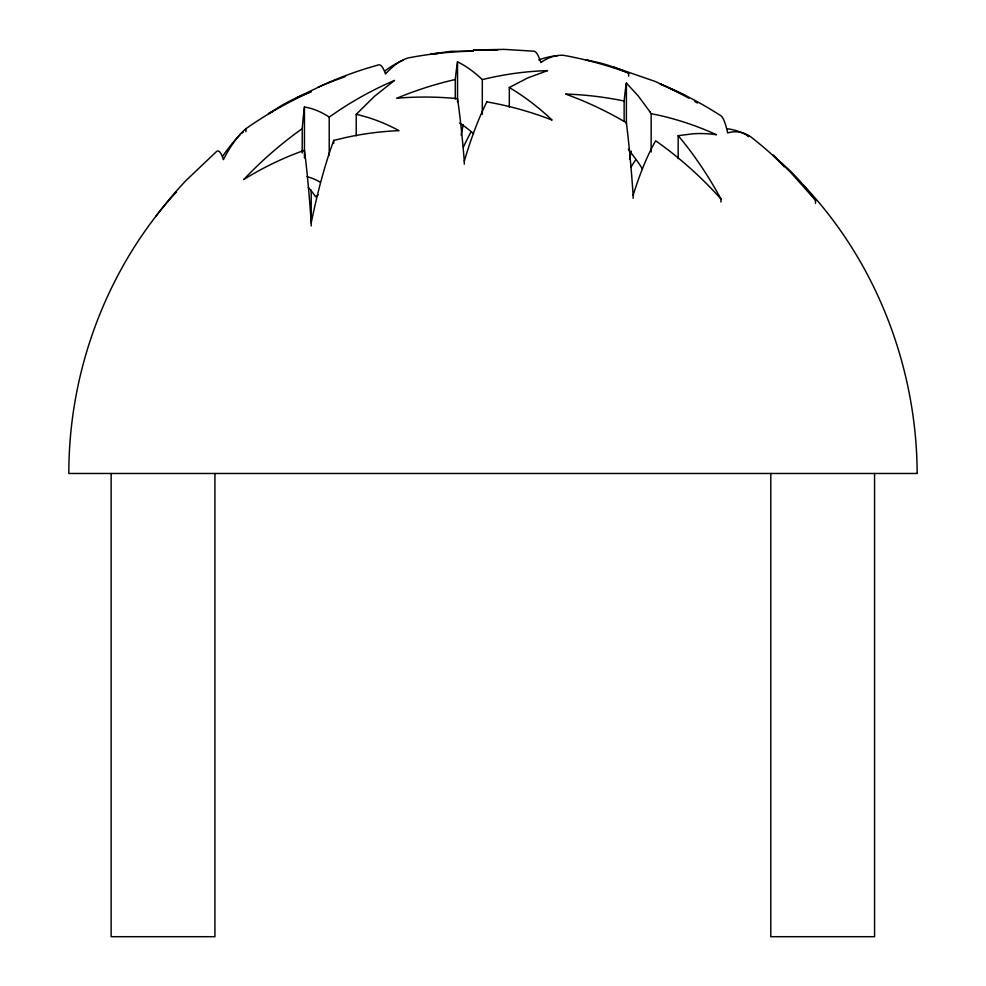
<?xml version="1.0" encoding="UTF-8"?>
<svg xmlns="http://www.w3.org/2000/svg" width="986" height="986" viewBox="0 0 986 986"><rect width="100%" height="100%" fill="white"/><g stroke="black" fill="none" stroke-linecap="round" stroke-linejoin="round"><path stroke-width="1.48" d="M302.197 152.99L302.246 128.069A382.235 15.283 90 0 1 304.452 107.006A367.174 138.533 -90 0 1 326.871 115.584L329.213 117.063L329.213 155.061M273.122 111.208A378.217 218.609 90 0 0 268.426 113.735L281.577 105.527A391.799 249.532 -90 0 1 311.206 91.71A413.96 391.343 90 0 0 245.921 128.698A353.715 94.668 90 0 0 223.403 159.609A322.484 24.12 90 0 0 216.649 151.413L185.886 180.648A412.358 386.685 90 0 0 155.862 216.304C99.463 289.28 68.712 381.311 68.835 473.477L916.881 473.477M356.229 135.871L356.229 114.339L374.384 96.418L394.511 80.408A419.642 367.433 -90 0 0 339.665 109.927L329.213 117.063M509.318 107.092L509.318 87.507L527.547 77.993L547.6 70.622A403.003 352.865 -90 0 0 486.653 78.572L482.302 79.607L482.302 114.24M296.256 97.897L322.94 85.03A422.045 395.78 -90 0 1 366.989 68.268L378.747 64.829A408.672 30.566 90 0 1 385.501 73.987A417.041 111.615 -90 0 1 408.019 57.964A422.39 399.318 90 0 1 473.305 51.149L451.07 51.334L430.525 54.082A420.036 242.79 90 0 1 437.71 53.577M317.96 87.323L323.001 85.166A417.744 394.757 -90 0 1 345.001 76.723M311.206 225.967L311.206 222.922A412.986 110.531 90 0 1 333.724 140.406L345.889 137.498A343.079 324.332 90 0 1 399.01 130.657A362.848 231.094 -90 0 0 356.229 114.339M481.821 79.151L481.821 79.151A418.631 157.945 -90 0 0 457.541 61.847A423.142 16.91 -90 0 0 455.285 79.484L445.918 81.764A403.175 380.99 90 0 0 396.754 98.243A376.43 353 90 0 1 457.541 98.674A421.367 31.515 90 0 1 464.295 161.149L464.295 164.169M678.171 158.61L678.171 135.674L693.417 133.751A339.923 196.485 90 0 1 716.452 134.737A365.042 319.624 90 0 0 657.526 114.968L651.154 113.661L649.996 111.899M624.138 121.019L624.138 101.04L621.279 100.449A379.585 358.707 -90 0 0 565.607 94.064A400.797 375.851 90 0 1 626.393 122.745L627.971 136.105A407.464 30.48 90 0 1 633.148 195.277L633.148 198.322M307.077 176.617L311.453 178.01A298.327 112.564 -90 0 1 320.413 182.299M613.921 67.208L655.234 81.468L685.073 95.322M624.138 101.04A401.45 16.047 -90 0 1 626.393 83.07L638.238 95.962L649.91 111.763M784.19 166.671L772.728 154.962L790.501 171.133A359.175 228.752 90 0 1 815.508 200.257L815.508 203.301M803.319 185.023C876.357 261.968 916.795 367.655 917.165 473.477M628.316 149.231L637.104 160.854A356.045 134.33 90 0 1 642.502 169.087M815.508 200.257L791.585 173.425A418.286 395.435 90 0 0 750.21 136.401A341.698 91.451 -90 0 0 727.705 132.937A358.399 26.807 90 0 0 720.951 115.719L709.193 108.472A417.608 391.602 -90 0 0 660.164 83.97A422.637 399.392 -90 0 1 688.844 98.193M874.57 473.477L874.57 936.7L770.793 936.7L770.793 473.477M678.171 135.674A423.265 269.572 90 0 1 720.951 198.987L720.951 202.056M651.154 113.661L651.154 152.017M588.297 60.503A419.025 242.211 -90 0 0 585.869 59.801L599.007 62.673A416.339 265.16 90 0 1 628.649 73.087L628.649 76.119M626.393 83.07L626.393 124.15M457.541 61.847L457.541 101.866M455.285 79.484L455.285 99.056M333.724 140.406L333.724 143.463M311.206 190.162L311.206 221.949M304.452 107.006L304.452 157.945M245.921 128.698L245.921 131.73M214.923 473.477L214.923 936.7L111.147 936.7L111.147 473.477M311.206 222.922A372.671 27.867 -90 0 0 304.452 150.291A340.49 319.291 -90 0 0 243.665 179.612A415.414 392.564 -90 0 1 302.197 128.673M241.41 133.393A396.471 347.134 -90 0 1 243.357 132.075M222.602 156.33A362.774 136.881 -90 0 1 239.795 135.008M155.862 216.304A404.728 382.469 -90 0 1 176.543 191.814M308.236 187.451A297.279 79.57 90 0 1 315.705 196.867A353.654 334.34 -90 0 1 318.219 194.772M463.408 147.025A417.744 157.612 90 0 1 471.049 131.828M461.14 135.107A365.732 27.349 90 0 1 463.309 124.606M630.818 167.386A359.335 135.575 90 0 1 635.354 160.311M629.524 159.239A336.029 25.131 -90 0 1 631.311 151.166M748.497 136.684A414.108 362.589 -90 0 0 745.712 134.441A345.026 130.177 -90 0 0 727.175 128.772M694.933 101.607A422.637 399.392 -90 0 1 697.348 103M628.649 73.087A424.177 401.006 90 0 0 563.351 55.29A418.237 111.936 90 0 0 540.846 62.599A422.341 31.589 -90 0 0 534.092 51.21L504.277 49.386L473.305 50.015L486.209 49.83A423.647 400.341 90 0 1 497.634 50.039M538.701 59.986A417.817 157.637 90 0 1 557.3 55.795M384.848 70.98A418.508 157.896 90 0 1 403.508 60.072M464.295 161.149A421.478 112.798 90 0 1 486.813 101.878M487.022 101.915A376.578 356.008 90 0 1 552.098 120.082A412.579 262.769 -90 0 0 509.318 87.507M459.575 123.09A359.767 135.735 90 0 1 473.576 133.849M633.148 195.277A367.396 98.329 90 0 1 655.665 140.776A399.626 377.798 90 0 1 720.951 198.987"/></g></svg>
